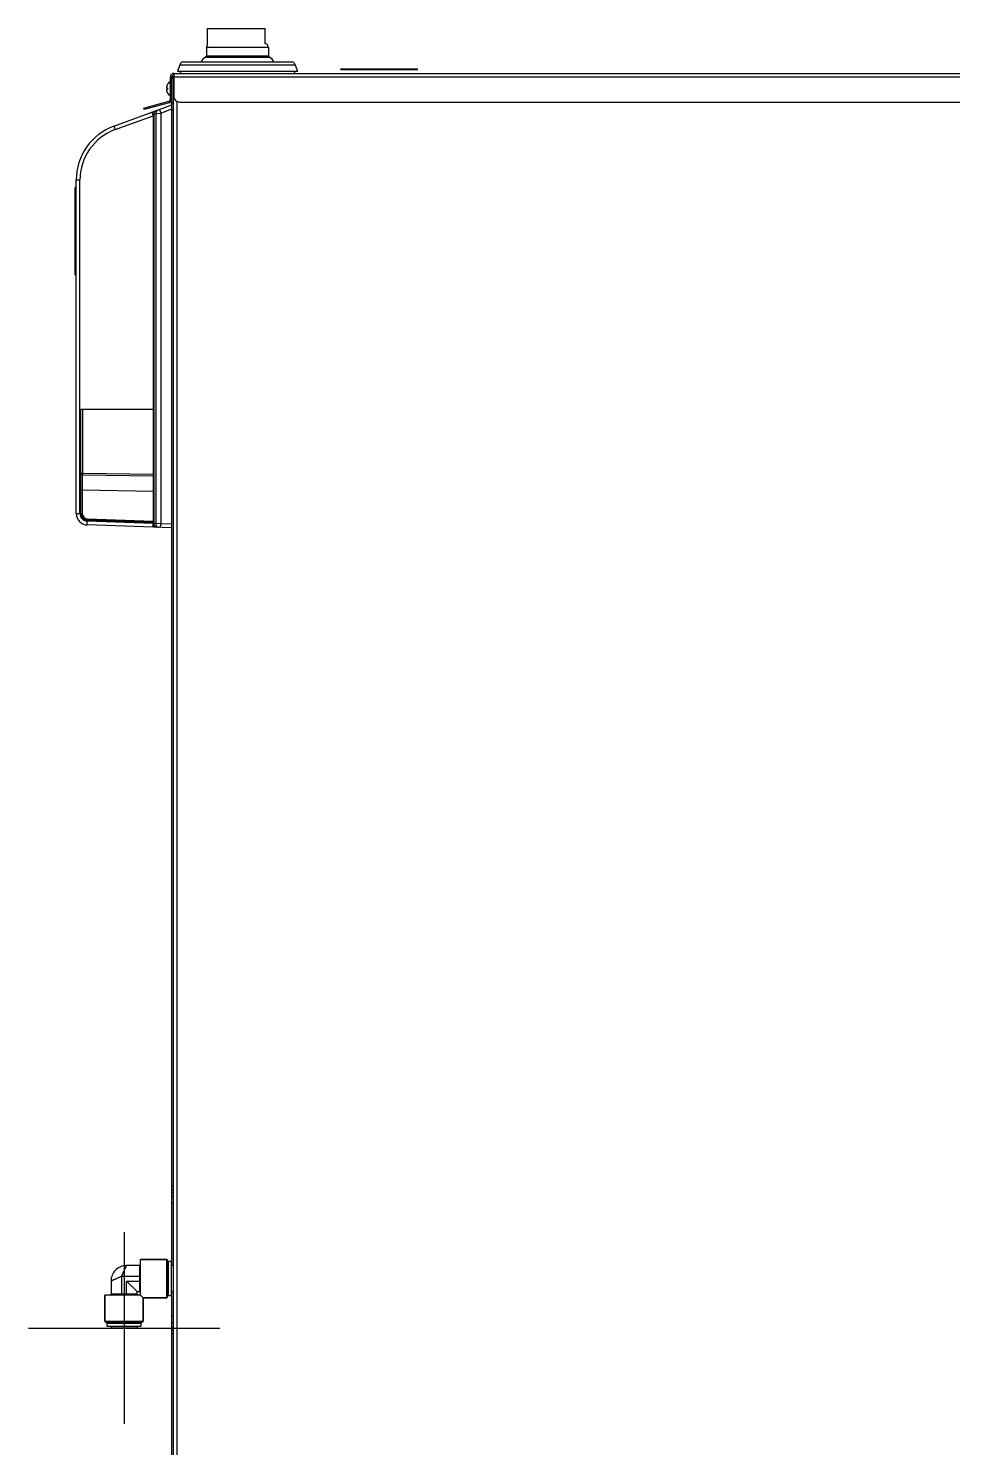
# Model space of a CAD drawing. Header units: millimetres. Extents: x -1319 to 3519, y -1539 to 2345.
# Drawn here: x 1415 to 1898, y 245 to 986 of the extents above; entities that cross this region are included whole.
import ezdxf

# ---------------------------------------------------------------- set-up
doc = ezdxf.new("R2010")
doc.units = ezdxf.units.MM
doc.header["$LTSCALE"] = 65.395
doc.layers.get('0').update_dxf_attribs({"linetype": 'CONTINUOUS'})

msp = doc.modelspace()

# ---------------------------------------------------------------- linework, layer by layer
at = {"linetype": 'Continuous'}
for p, q in [((1508.89, 977.86), (1508.89, 986.37)), ((1508.89, 986.37), (1538.89, 986.37)), ((1538.89, 978.39), (1538.89, 986.37)), ((1538.89, 978.39), (1538.89, 986.37)), ((1508.24, 976.37), (1508.24, 971.98)), ((1540.74, 976.37), (1508.24, 976.37)), ((1508.24, 971.98), (1540.74, 971.98)), ((1540.74, 976.37), (1540.74, 971.98)), ((1494.4, 967.29), (1493.1, 963.87)), ((1494.4, 967.29), (1554.57, 967.29)), ((1496.19, 968.87), (1552.79, 968.87)), ((1507.76, 971.25), (1541.21, 971.25)), ((1554.57, 967.29), (1555.88, 963.87)), ((1578.49, 964.87), (1578.49, 965.17)), ((1578.49, 965.17), (1618.49, 965.17)), ((1578.49, 964.87), (1618.49, 964.87)), ((1618.49, 964.87), (1618.49, 965.17)), ((1487.91, 957.17), (1487.94, 957.17)), ((1489.39, 949.25), (1489.39, 961.07)), ((1489.39, 961.07), (1490.19, 961.07)), ((1490.19, 339.95), (1490.19, 961.07)), ((1490.99, 960.87), (1490.19, 960.87)), ((1490.99, 960.24), (1490.19, 960.24)), ((1490.99, -159.33), (1490.99, 960.87)), ((1490.99, 960.17), (1491.19, 960.17)), ((1491.19, 962.87), (1491.19, 950.87)), ((1491.19, 962.87), (2173.52, 962.87)), ((1491.19, 960.98), (2252.39, 960.98)), ((1555.88, 963.87), (1493.1, 963.87)), ((1487.39, 955.37), (1487.94, 955.37)), ((1487.94, 954.37), (1487.39, 954.37)), ((1487.94, 952.57), (1487.91, 952.57)), ((1489.39, 949.25), (1490.19, 949.25)), ((1459.93, 935.36), (1490.19, 946.37)), ((1475.49, 944.76), (1488.65, 948.28)), ((1475.7, 943.99), (1475.49, 944.76)), ((1488.85, 947.51), (1475.7, 943.99)), ((1476.55, 944.21), (1476.34, 944.99)), ((1480.77, 941.44), (1481.86, 941.84)), ((1481.86, 941.84), (1484.35, 942.14)), ((1481.86, 941.84), (1481.86, 727.6)), ((1484.35, 942.14), (1490.19, 944.27)), ((1484.35, 942.14), (1484.35, 727.57)), ((1488.65, 948.28), (1488.85, 947.51)), ((1490.19, 947.5), (1490.99, 947.5)), ((1490.99, 946.87), (1490.19, 946.87)), ((1490.99, 943.87), (1490.19, 943.87)), ((1492.79, 948.22), (1492.79, -159.33)), ((1494.19, 947.87), (2249.39, 947.87)), ((1460.54, 933.48), (1480.35, 940.69)), ((1480.35, 940.69), (1480.35, 787.43)), ((1480.77, 941.44), (1480.77, 727.64)), ((1440.19, 732.91), (1440.19, 907.16)), ((1440.19, 907.16), (1442.12, 907.16)), ((1442.12, 732.91), (1442.12, 907.16)), ((1439.69, 857.59), (1439.69, 903.15)), ((1440.19, 903.15), (1439.69, 903.15)), ((1439.69, 880.37), (1440.19, 880.37)), ((1439.69, 857.59), (1440.19, 857.59)), ((1442.69, 732.91), (1442.69, 787.43)), ((1442.69, 787.43), (1480.35, 787.43)), ((1443.43, 787.43), (1443.43, 753.89)), ((1480.35, 787.43), (1480.35, 728.21)), ((1443.43, 753.89), (1442.69, 753.89)), ((1443.38, 753.19), (1480.33, 752.54)), ((1480.33, 753.24), (1443.43, 753.89)), ((1442.69, 745.19), (1443.38, 745.19)), ((1443.38, 745.19), (1443.38, 732.91)), ((1443.38, 745.19), (1480.33, 744.54)), ((1440.19, 732.91), (1442.12, 732.91)), ((1442.69, 732.91), (1443.38, 732.91)), ((1480.35, 727.71), (1445.98, 728.91)), ((1490.19, 725.37), (1445.98, 726.91)), ((1480.35, 728.21), (1446.07, 729.41)), ((1446.08, 730.11), (1480.33, 728.92)), ((1480.35, 728.21), (1480.35, 727.71)), ((1481.86, 727.6), (1480.77, 727.64)), ((1484.35, 727.57), (1481.86, 727.6)), ((1490.19, 727.37), (1484.35, 727.57)), ((1490.19, 381.47), (1490.99, 381.47)), ((1490.19, 379.47), (1490.99, 379.47)), ((1490.99, 378), (1490.19, 378)), ((1490.99, 375.93), (1490.19, 375.93)), ((1490.99, 372.4), (1490.19, 372.4)), ((1473.84, 324.5), (1473.84, 343.15)), ((1487.49, 343.15), (1473.84, 343.15)), ((1473.84, 343.15), (1487.49, 343.15)), ((1487.49, 323.15), (1487.49, 343.15)), ((1487.99, 323.65), (1487.99, 342.65)), ((1488.49, 341.65), (1487.99, 341.65)), ((1488.49, 324.15), (1488.49, 342.15)), ((1489.99, 342.15), (1488.49, 342.15)), ((1489.99, 324.15), (1489.99, 342.15)), ((1463.89, 334.45), (1463.89, 324.5)), ((1463.89, 334.45), (1473.84, 334.45)), ((1473.34, 339.95), (1466.39, 339.95)), ((1473.34, 339.95), (1473.34, 326.35)), ((1490.99, 339.95), (1489.99, 339.95)), ((1458.39, 331.95), (1458.39, 325)), ((1466.49, 324.5), (1466.49, 331.85)), ((1466.49, 331.85), (1473.84, 331.85)), ((1466.49, 331.85), (1471.99, 326.35)), ((1471.99, 325), (1471.99, 326.35)), ((1471.99, 326.35), (1473.34, 326.35)), ((1490.99, 326.35), (1489.99, 326.35)), ((1490.19, 67.67), (1490.19, 326.35)), ((1455.19, 324.5), (1455.19, 310.85)), ((1455.19, 310.85), (1455.19, 324.5)), ((1473.84, 324.5), (1455.19, 324.5)), ((1471.99, 325), (1458.39, 325)), ((1475.19, 323.15), (1473.84, 324.5)), ((1475.19, 323.15), (1475.19, 310.85)), ((1475.19, 310.85), (1475.19, 323.15)), ((1487.49, 323.15), (1475.19, 323.15)), ((1475.19, 323.15), (1487.49, 323.15)), ((1488.49, 324.65), (1487.99, 324.65)), ((1489.99, 324.15), (1488.49, 324.15)), ((1490.99, 313.54), (1490.19, 313.54)), ((1455.19, 310.85), (1475.19, 310.85)), ((1455.69, 310.35), (1474.69, 310.35)), ((1456.19, 309.85), (1456.19, 308.35)), ((1456.19, 309.85), (1474.19, 309.85)), ((1456.19, 308.35), (1474.19, 308.35)), ((1456.69, 310.35), (1456.69, 309.85)), ((1458.39, 308.35), (1458.39, 307.35)), ((1471.99, 307.35), (1458.39, 307.35)), ((1471.99, 308.35), (1471.99, 307.35)), ((1473.69, 309.85), (1473.69, 310.35)), ((1474.19, 308.35), (1474.19, 309.85)), ((1490.99, 310), (1490.19, 310)), ((1490.99, 307.93), (1490.19, 307.93)), ((1490.19, 306.47), (1490.99, 306.47)), ((1490.19, 304.47), (1490.99, 304.47))]:
    msp.add_line(p, q, dxfattribs=at)
at = {"color": 4}
for p, q in [((1465.19, 357.35), (1465.19, 257.35)), ((1415.19, 307.35), (1515.19, 307.35))]:
    msp.add_line(p, q, dxfattribs=at)
at = {"linetype": 'Continuous'}
for centre, radius, start, end in [((1507.44, 971.98), 0.8, 293.95008, 360), ((1510.29, 976.37), 2.05, 133.24873, 180), ((1538.69, 976.37), 2.05, 0, 84.3458), ((1541.54, 971.98), 0.8, 180, 246.04992), ((1496.19, 967.07), 1.8, 90, 173.00567), ((1509.49, 967.37), 4.25, 113.95008, 159.31586), ((1509.49, 967.37), 4.25, 113.95008, 159.29674), ((1539.49, 967.37), 4.25, 20.70326, 66.04992), ((1552.79, 967.07), 1.8, 6.99433, 90), ((1491.97, 954.69), 4.73, 156.68262, 157.45262), ((1491.98, 954.69), 4.73, 155.4278, 156.68253), ((1491.98, 954.69), 4.74, 154.45979, 155.42782), ((1491.99, 954.69), 4.74, 153.3188, 154.45978), ((1491.99, 954.69), 4.75, 151.99259, 153.31875), ((1491.99, 954.68), 4.75, 151.03163, 151.99262), ((1492, 954.68), 4.75, 148.46592, 151.0313), ((1492.01, 954.67), 4.8, 123.22476, 148.54207), ((1491.19, 961.07), 1.8, 90, 180), ((1491.19, 961.07), 1, 90, 180), ((1495.33, 963.67), 0.8, 165.33238, 270), ((1553.64, 963.67), 0.8, 270, 14.66762), ((1489.38, 955.62), 2.01, 172.72561, 174.85983), ((1489.36, 955.62), 1.98, 174.86274, 175.71439), ((1489.35, 955.62), 1.97, 175.71404, 176.97664), ((1489.34, 955.62), 1.96, 176.97715, 178.00366), ((1489.33, 955.62), 1.95, 178.00369, 179.07382), ((1489.33, 955.62), 1.95, 179.07411, 180.19949), ((1489.33, 955.62), 1.95, 180.19954, 181.15407), ((1489.33, 955.62), 1.95, 181.15446, 182.37669), ((1489.34, 955.62), 1.96, 182.37652, 183.21587), ((1489.35, 955.62), 1.97, 183.21665, 184.6016), ((1489.36, 955.62), 1.98, 184.6009, 185.25576), ((1489.38, 955.62), 2.01, 185.2585, 187.27409), ((1489.38, 954.12), 2.01, 172.72591, 174.7415), ((1489.36, 954.12), 1.98, 174.74422, 175.39912), ((1489.35, 954.12), 1.97, 175.39843, 176.78331), ((1489.34, 954.12), 1.96, 176.78409, 177.62352), ((1489.33, 954.12), 1.96, 177.62337, 178.84548), ((1489.33, 954.12), 1.95, 178.84587, 180.92582), ((1489.33, 954.12), 1.95, 180.92611, 181.99638), ((1489.34, 954.12), 1.96, 181.99641, 183.02279), ((1489.35, 954.12), 1.97, 183.0233, 184.28602), ((1489.36, 954.12), 1.98, 184.28565, 185.13722), ((1489.38, 954.12), 2.01, 185.14015, 187.27441), ((1491.89, 954.72), 4.64, 163.60363, 165.68242), ((1491.89, 955.02), 4.64, 194.31758, 196.39637), ((1491.92, 954.71), 4.67, 162.62279, 163.60512), ((1491.92, 955.02), 4.67, 196.39488, 197.37721), ((1491.93, 954.71), 4.68, 161.53495, 162.62273), ((1491.93, 955.03), 4.68, 197.37727, 198.46505), ((1491.95, 954.7), 4.7, 159.48126, 161.53441), ((1491.95, 955.04), 4.7, 198.46559, 200.51874), ((1491.96, 954.7), 4.72, 158.99775, 159.4819), ((1491.96, 955.04), 4.72, 200.5181, 201.00225), ((1491.97, 954.7), 4.72, 157.45244, 158.99746), ((1491.97, 955.04), 4.72, 201.00254, 202.54756), ((1491.97, 955.05), 4.73, 202.54738, 203.31738), ((1491.98, 955.05), 4.73, 203.31747, 204.5722), ((1491.98, 955.05), 4.74, 204.57218, 205.5402), ((1491.99, 955.05), 4.74, 205.54022, 206.6812), ((1491.99, 955.05), 4.75, 206.68125, 208.00741), ((1491.99, 955.05), 4.75, 208.00738, 208.96837), ((1492, 955.06), 4.75, 208.9687, 211.53408), ((1491.7, 954.87), 3.79, 172.40134, 179.99114), ((1491.7, 954.87), 3.79, 180.00886, 187.59866), ((1492.01, 955.07), 4.8, 211.45793, 236.77524), ((1488.39, 949.25), 1, 285, 360), ((1488.39, 949.25), 1.8, 285, 360), ((1470.19, 907.16), 30, 109.99878, 180.00115), ((1470.12, 907.16), 28, 110, 180), ((1443.39, 753.89), 0.7, 179.99279, 268.99987), ((1517.36, 752.59), 73.94, 178.99843, 179.26961), ((1446.19, 732.91), 6, 180, 268), ((1446.12, 732.91), 4, 180.00045, 267.99955), ((1446.19, 732.91), 3.5, 180, 268), ((1446.18, 732.91), 2.8, 180.00001, 267.99999), ((1514.9, 727.7), 34.59, 177.97858, 178.55801), ((1487.49, 342.65), 0.5, 0, 90), ((1466.39, 331.95), 8, 89.99998, 180.00002), ((1473.34, 340.45), 0.5, 270, 360), ((1473.34, 325.85), 0.5, 0, 90), ((1457.89, 325), 0.5, 270, 360), ((1472.49, 325), 0.5, 180, 270), ((1487.49, 323.65), 0.5, 270, 360), ((1455.69, 310.85), 0.5, 180, 270), ((1474.69, 310.85), 0.5, 270, 360)]:
    msp.add_arc(centre, radius, start, end, dxfattribs=at)
for points, knots in [([(1491.19, 950.87), (1491.19, 950.48), (1491.34, 949.69), (1492.01, 948.69), (1493.01, 948.03), (1493.8, 947.87), (1494.19, 947.87)], [0, 0, 0, 0, 0.249842, 0.499776, 0.749842, 1, 1, 1, 1]), ([(1479.74, 942.57), (1479.74, 942.56), (1479.74, 942.55), (1479.74, 942.52), (1479.75, 942.47), (1479.78, 942.38), (1479.82, 942.22), (1479.9, 941.99), (1479.99, 941.71), (1480.14, 941.27), (1480.27, 940.92), (1480.35, 940.69)], [0, 0, 0, 0, 0.005793, 0.020492, 0.044395, 0.077403, 0.16964, 0.293523, 0.444566, 0.617192, 1, 1, 1, 1]), ([(1481.82, 943.32), (1481.65, 943.26), (1481.32, 943.07), (1480.84, 942.46), (1480.73, 941.84), (1480.77, 941.44)], [0, 0, 0, 0, 0.236281, 0.480607, 1, 1, 1, 1]), ([(1482.91, 943.72), (1482.74, 943.66), (1482.42, 943.46), (1481.93, 942.86), (1481.83, 942.24), (1481.86, 941.84)], [0, 0, 0, 0, 0.236282, 0.480608, 1, 1, 1, 1]), ([(1483.74, 944.02), (1483.74, 944.02), (1483.74, 944), (1483.74, 943.98), (1483.75, 943.93), (1483.78, 943.84), (1483.83, 943.68), (1483.9, 943.45), (1483.99, 943.17), (1484.14, 942.73), (1484.27, 942.38), (1484.35, 942.14)], [0, 0, 0, 0, 0.005793, 0.020492, 0.044395, 0.077403, 0.16964, 0.293523, 0.444566, 0.617192, 1, 1, 1, 1]), ([(1459.93, 935.36), (1459.92, 935.35), (1459.93, 935.34), (1459.93, 935.31), (1459.94, 935.26), (1459.97, 935.17), (1460.01, 935.01), (1460.09, 934.78), (1460.18, 934.5), (1460.33, 934.06), (1460.46, 933.71), (1460.54, 933.48)], [0, 0, 0, 0, 0.005793, 0.020492, 0.044395, 0.077403, 0.16964, 0.293523, 0.444566, 0.617192, 1, 1, 1, 1]), ([(1480.35, 940.69), (1480.39, 940.75), (1480.53, 941.01), (1480.67, 941.26), (1480.77, 941.44)], [0, 0, 0, 0, 0.263738, 1, 1, 1, 1]), ([(1443.38, 753.19), (1443.37, 753.19), (1443.38, 753.17), (1443.37, 753.14), (1443.38, 753.09), (1443.37, 753.03), (1443.37, 752.94), (1443.37, 752.79), (1443.37, 752.55), (1443.37, 752.22), (1443.37, 751.82), (1443.37, 751.35), (1443.37, 750.62), (1443.37, 749.57), (1443.37, 748.21), (1443.37, 746.73), (1443.38, 745.71), (1443.38, 745.19)], [0, 0, 0, 0, 0.001212, 0.004825, 0.010829, 0.019211, 0.02996, 0.043051, 0.076106, 0.118059, 0.16851, 0.226962, 0.292869, 0.444415, 0.617294, 0.804923, 1, 1, 1, 1]), ([(1443.43, 753.54), (1443.43, 753.49), (1443.42, 753.4), (1443.42, 753.3), (1443.42, 753.24), (1443.42, 753.21), (1443.43, 753.2), (1443.42, 753.19), (1443.43, 753.19)], [0, 0, 0, 0, 0.414297, 0.731885, 0.84723, 0.931176, 0.982489, 1, 1, 1, 1]), ([(1445.98, 726.91), (1445.97, 726.91), (1445.97, 726.93), (1445.97, 726.96), (1445.96, 727.01), (1445.95, 727.1), (1445.95, 727.27), (1445.95, 727.52), (1445.95, 727.82), (1445.96, 728.29), (1445.97, 728.66), (1445.98, 728.91)], [0, 0, 0, 0, 0.005911, 0.020689, 0.044676, 0.077779, 0.170232, 0.29432, 0.445489, 0.618082, 1, 1, 1, 1]), ([(1446.07, 729.41), (1446.06, 729.41), (1446.07, 729.44), (1446.06, 729.47), (1446.06, 729.54), (1446.06, 729.62), (1446.07, 729.73), (1446.07, 729.89), (1446.08, 730.02), (1446.08, 730.11)], [0, 0, 0, 0, 0.019704, 0.076633, 0.168822, 0.293087, 0.444538, 0.617954, 1, 1, 1, 1]), ([(1480.32, 728.22), (1480.31, 728.22), (1480.32, 728.23), (1480.31, 728.24), (1480.31, 728.27), (1480.31, 728.33), (1480.31, 728.43), (1480.32, 728.52), (1480.32, 728.57)], [0, 0, 0, 0, 0.017928, 0.069343, 0.153303, 0.268606, 0.585998, 1, 1, 1, 1]), ([(1480.35, 725.71), (1480.35, 725.71), (1480.34, 725.73), (1480.34, 725.76), (1480.34, 725.81), (1480.33, 725.9), (1480.33, 726.07), (1480.32, 726.32), (1480.33, 726.62), (1480.33, 727.09), (1480.34, 727.46), (1480.35, 727.71)], [0, 0, 0, 0, 0.005911, 0.020689, 0.044676, 0.077779, 0.170232, 0.29432, 0.445489, 0.618082, 1, 1, 1, 1]), ([(1480.77, 727.64), (1480.74, 727.64), (1480.6, 727.67), (1480.47, 727.69), (1480.35, 727.71)], [0, 0, 0, 0, 0.184906, 1, 1, 1, 1]), ([(1482.43, 725.64), (1482.21, 725.65), (1481.75, 725.77), (1481.01, 726.38), (1480.76, 727.15), (1480.77, 727.64)], [0, 0, 0, 0, 0.23534, 0.480619, 1, 1, 1, 1]), ([(1483.52, 725.6), (1483.3, 725.61), (1482.85, 725.73), (1482.1, 726.35), (1481.86, 727.11), (1481.86, 727.6)], [0, 0, 0, 0, 0.23534, 0.480619, 1, 1, 1, 1]), ([(1484.35, 725.57), (1484.35, 725.57), (1484.35, 725.59), (1484.34, 725.62), (1484.34, 725.67), (1484.33, 725.76), (1484.33, 725.93), (1484.33, 726.18), (1484.33, 726.48), (1484.34, 726.95), (1484.35, 727.32), (1484.35, 727.57)], [0, 0, 0, 0, 0.005911, 0.020689, 0.044676, 0.077779, 0.170232, 0.29432, 0.445489, 0.618082, 1, 1, 1, 1]), ([(1458.39, 331.95), (1458.39, 331.95), (1458.39, 331.95), (1458.4, 331.95), (1458.41, 331.96), (1458.43, 331.97), (1458.46, 331.98), (1458.51, 332), (1458.57, 332.03), (1458.65, 332.07), (1458.74, 332.11), (1458.89, 332.18), (1459.11, 332.27), (1459.4, 332.41), (1459.73, 332.56), (1460.1, 332.73), (1460.51, 332.91), (1461.1, 333.18), (1461.88, 333.54), (1462.87, 333.98), (1463.54, 334.3), (1463.89, 334.45)], [0, 0, 0, 0, 0.000346, 0.001349, 0.003009, 0.005324, 0.011912, 0.0211, 0.032842, 0.047081, 0.063755, 0.082795, 0.127653, 0.180966, 0.241907, 0.309634, 0.38332, 0.462152, 0.632079, 0.81327, 1, 1, 1, 1]), ([(1466.39, 339.95), (1466.39, 339.95), (1466.39, 339.95), (1466.38, 339.94), (1466.38, 339.93), (1466.37, 339.91), (1466.36, 339.88), (1466.33, 339.83), (1466.3, 339.76), (1466.27, 339.69), (1466.23, 339.59), (1466.16, 339.45), (1466.06, 339.23), (1465.93, 338.94), (1465.78, 338.61), (1465.61, 338.24), (1465.43, 337.83), (1465.16, 337.24), (1464.8, 336.45), (1464.35, 335.46), (1464.04, 334.8), (1463.89, 334.45)], [0, 0, 0, 0, 0.000334, 0.001332, 0.00299, 0.005306, 0.011907, 0.021114, 0.032879, 0.047141, 0.063836, 0.082893, 0.12776, 0.181047, 0.241957, 0.309667, 0.383344, 0.462171, 0.63209, 0.813275, 1, 1, 1, 1])]:
    msp.add_open_spline(points, degree=3, knots=knots, dxfattribs=at)

doc.saveas('drawing.dxf')
